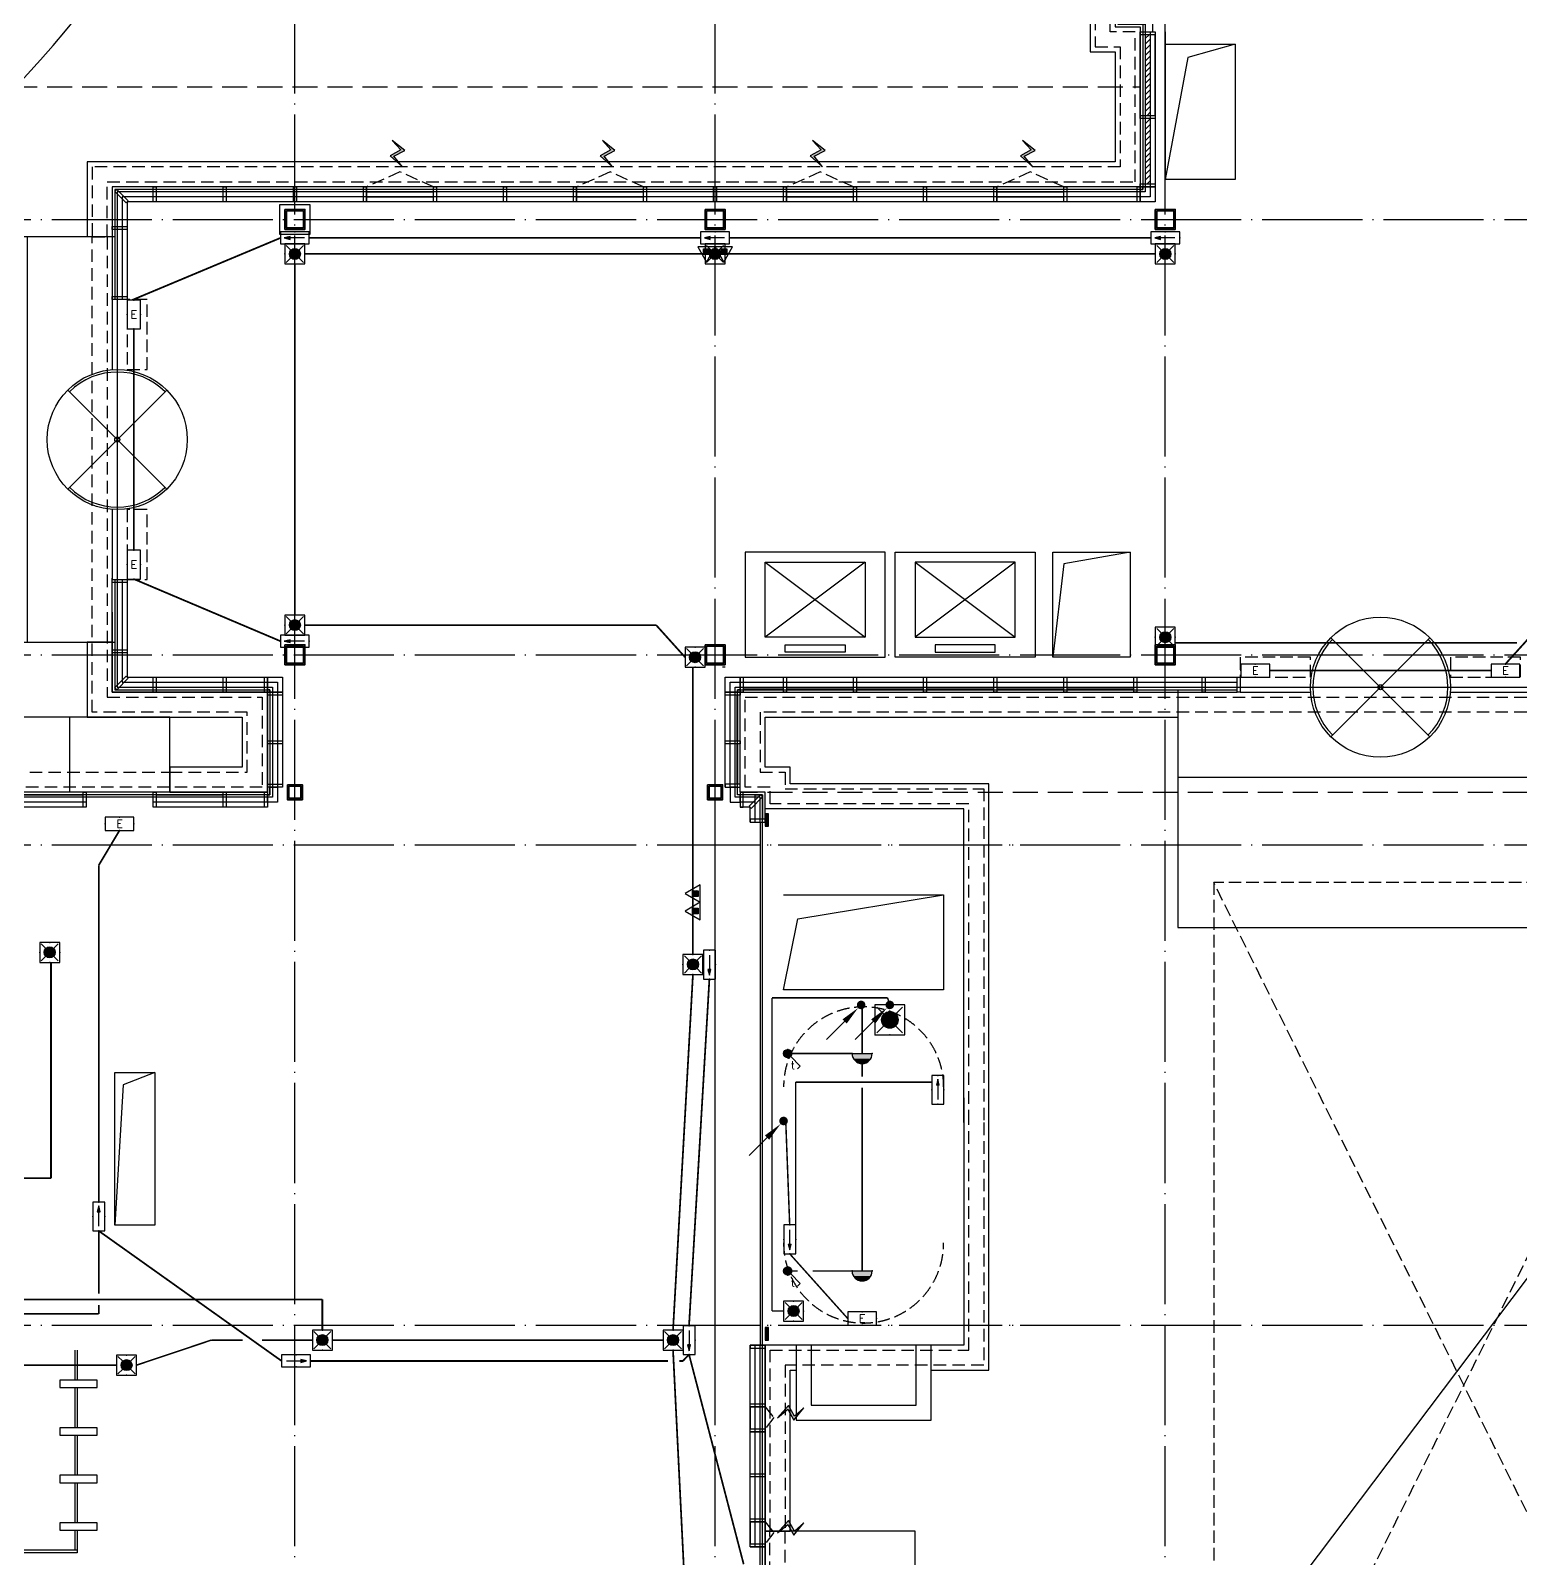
# Model space of a CAD drawing. Extents: x -2209072 to 495824, y -92434 to 572724.
# Drawn here: x 36717 to 66500, y 4936 to 35475 of the extents above; entities that cross this region are included whole.
import ezdxf
from ezdxf.enums import TextEntityAlignment as Align

# ---------------------------------------------------------------- set-up
doc = ezdxf.new("R2010")
doc.units = 0
doc.header["$LTSCALE"] = 1000
doc.header["$MEASUREMENT"] = 0
for name, pattern in [('6#7#幕墙$0$DASH', [0.35, 0.25, -0.1]), ('DASH', [0.35, 0.25, -0.1]), ('X-104 6#7#平面$0$104-1112 结构$0$$AUDIT_BAD_LTYPE1', [0]), ('X-104 6#7#平面$0$CACHE', [0.375, 0.25, -0.125]), ('X-104 6#7#平面$0$DASH', [0.35, 0.25, -0.1]), ('X-104 6#7#平面$0$DOTE', [2.42, 2, -0.2, 0.02, -0.2]), ('X-104 6#7#平面$0$梯段6、7$0$DASH', [0.35, 0.25, -0.1])]:
    doc.linetypes.add(name, pattern=pattern)
doc.layers.get('0').update_dxf_attribs({"linetype": 'CONTINUOUS'})
doc.layers.add('6#7#幕墙$0$04-不打印_辅助线', color=165, linetype='CONTINUOUS', plot=False)
doc.layers.add('X-104 6#7#平面$0$电提结构', color=1, linetype='CONTINUOUS', plot=False)
for name, color, linetype in [('6#7#幕墙$0$04-电动窗', 1, 'CONTINUOUS'), ('6#7#幕墙$0$A-C_玻璃幕墙', 140, 'CONTINUOUS'), ('6#7#幕墙$0$A-C_窗', 140, 'CONTINUOUS'), ('6#7#幕墙$0$A-C_门', 150, 'CONTINUOUS'), ('6#7#幕墙$0$A-O_屋面', 201, 'CONTINUOUS'), ('6#7#幕墙$0$A-金属背板', 30, 'CONTINUOUS'), ('EQUIP-照明', 3, 'CONTINUOUS'), ('LWIRE', 4, 'CONTINUOUS'), ('WIRE-应急', 2, 'DASH'), ('WIRE-照明', 1, 'CONTINUOUS'), ('X-104 6#7#平面$0$01-标注_轴线坐标', 132, 'CONTINUOUS'), ('X-104 6#7#平面$0$A-E_楼梯', 171, 'CONTINUOUS'), ('X-104 6#7#平面$0$A-E_电梯', 171, 'CONTINUOUS'), ('X-104 6#7#平面$0$A-O_屋面', 201, 'CONTINUOUS'), ('X-104 6#7#平面$0$A-O_散水', 134, 'CONTINUOUS'), ('X-104 6#7#平面$0$A-SUR_保温', 222, 'CONTINUOUS'), ('X-104 6#7#平面$0$A-SUR_看线', 231, 'CONTINUOUS'), ('X-104 6#7#平面$0$A-TECH_结构', 21, 'CONTINUOUS'), ('X-104 6#7#平面$0$A_AXIS-轴线', 36, 'X-104 6#7#平面$0$DOTE'), ('X-104 6#7#平面$0$A_STR-砌块墙', 121, 'CONTINUOUS'), ('X-104 6#7#平面$0$EQUIP_消防-01', 7, 'CONTINUOUS'), ('X-104 6#7#平面$0$M-消防 救援场地', 240, 'X-104 6#7#平面$0$DASH'), ('X-104 6#7#平面$0$M-道路 边线', 151, 'CONTINUOUS'), ('X-104 6#7#平面$0$TWT_TEXT', 7, 'CONTINUOUS'), ('X-104 6#7#平面$0$水-消防_消火栓', 41, 'CONTINUOUS')]:
    doc.layers.add(name, color=color, linetype=linetype)
doc.layers.add('X-104 6#7#平面$0$钢柱', color=51, linetype='CONTINUOUS', lineweight=35)
doc.layers.get('X-104 6#7#平面$0$电提结构').off()
doc.styles.add('_TEL_DIM', font='SIMPLEX', dxfattribs={"width": 0.8, "height": 3.5, "bigfont": 'HZTXT'})
doc.styles.get("Standard").update_dxf_attribs({"font": 'gbenor.shx', "bigfont": 'gbcbig.shx'})

# ---------------------------------------------------------------- blocks, each defined once
blk = doc.blocks.new('$equip_U$00000189(HT0843)')
at = {"color": 2}
for p, q in [((-0.72, 0.66), (-0.72, 0)), ((0.72, 0.66), (-0.72, 0.66)), ((-0.72, 0), (0.72, 0)), ((0.72, 0), (0.72, 0.66))]:
    blk.add_line(p, q, dxfattribs=at)
at = {"color": 2, "const_width": 0.0125}
for points in [[(0.72, 0.66), (0.72, 0.66), (-0.72, 0.66)], [(-0.72, 0.66), (-0.72, 0)], [(-0.72, 0), (0.72, 0)], [(0.72, 0), (0.72, 0.66)]]:
    blk.add_lwpolyline(points, dxfattribs=at)
at = {"color": 2}
blk.add_lwpolyline([(-0.72, 0.66), (-0.72, 0)], dxfattribs=at)
for p in [(-0.72, 0.33), (0, 0.66), (0, 0), (0.72, 0.33)]:
    blk.add_point(p)
at = {"color": 7, "style": '_TEL_DIM'}
blk.add_attdef('$TEXT$', text='', height=0.4, dxfattribs=at).set_placement((0, 0.33), align=Align.MIDDLE_CENTER)
at = {"color": 7, "style": '_TEL_DIM', "flags": 1}
blk.add_attdef('A', text='', height=0.000025, dxfattribs=at).set_placement((0, 0), align=Align.MIDDLE_CENTER)
blk = doc.blocks.new('$equip$00002540')
blk.add_hatch(color=256).paths.add_polyline_path([(0.24, 0.372), (0.24, 0.228), (0.528, 0.3)])
for p, q in [((-0.72, 0.6), (-0.72, 0)), ((0.72, 0.6), (-0.72, 0.6)), ((-0.72, 0), (0.72, 0)), ((0.24, 0.372), (0.24, 0.228)), ((0.528, 0.3), (0.24, 0.372)), ((0.24, 0.228), (0.528, 0.3)), ((0.72, 0), (0.72, 0.6))]:
    blk.add_line(p, q)
at = {"color": 7}
blk.add_line((-0.48, 0.3), (0.48, 0.3), dxfattribs=at)
at = {"const_width": 0.02}
blk.add_lwpolyline([(-0.72, 0.6), (-0.72, 0), (0.72, 0), (0.72, 0.6), (-0.72, 0.6), (-0.72, 0)], dxfattribs=at)
for p in [(-0.72, 0.3), (0, 0.6), (0, 0), (0.72, 0.3)]:
    blk.add_point(p)
at = {"color": 7, "style": '_TEL_DIM', "flags": 1}
blk.add_attdef('A', text='', height=0.00002, dxfattribs=at).set_placement((0, 0), align=Align.MIDDLE_CENTER)
blk = doc.blocks.new('$equip$00002604')
blk.add_hatch(color=256).paths.add_polyline_path([(0.275, 0.5, 1), (-0.274, 0.5, 1)])
for p, q in [((-0.429, 0.929), (-0.194, 0.694)), ((0.194, 0.694), (0.429, 0.929)), ((-0.429, 0.071), (-0.194, 0.306)), ((0.194, 0.306), (0.429, 0.071))]:
    blk.add_line(p, q)
at = {"const_width": 0.02}
blk.add_lwpolyline([(-0.5, 1), (-0.5, 0), (0.5, 0), (0.5, 1), (-0.5, 1), (-0.5, 0)], dxfattribs=at)
blk.add_lwpolyline([(-0.5, 1), (-0.5, 0), (0.5, 0), (0.5, 1)], close=True)
blk.add_circle((0, 0.5), 0.275)
for p in [(0, 1), (-0.5, 0.5), (0, 0), (0.5, 0.5)]:
    blk.add_point(p)
at = {"color": 7, "style": '_TEL_DIM', "flags": 1}
blk.add_attdef('A', text='', height=0.000025, dxfattribs=at).set_placement((0, 0), align=Align.MIDDLE_CENTER)
blk = doc.blocks.new('$equip_U$00000292(HT0843)')
for p in [(0, 1), (-0.5, 0.5), (0.5, 0.5)]:
    blk.add_point(p)
blk.add_blockref('$equip$00002604', (0, 0))
at = {"color": 7, "style": '_TEL_DIM', "flags": 1}
for tag in ['A', 'REMARK']:
    blk.add_attdef(tag, text='', height=0.000025, dxfattribs=at).set_placement((0, 0), align=Align.MIDDLE_CENTER)
blk = doc.blocks.new('X-104 6#7#平面$0$A$C1863634F')
at = {"layer": 'X-104 6#7#平面$0$A_AXIS-轴线'}
for points in [[(42000, -4500), (42000, 60900)], [(50400, -4500), (50400, 60900)], [(59400, -4500), (59400, 60900)], [(59400, -4500), (59400, 60900)], [(-4000, 31700), (117300, 31700)], [(-4000, 23000), (117300, 23000)], [(-4000, 19200), (117300, 19200)], [(-4000, 9600), (117300, 9600)]]:
    blk.add_lwpolyline(points, dxfattribs=at)
blk = doc.blocks.new('X-104 6#7#平面$0$efrgh')
at = {"layer": 'X-104 6#7#平面$0$A-TECH_结构'}
blk.add_lwpolyline([(110750, 57400), (58450, 57400), (58450, 35600), (58950, 35600), (58950, 32300), (38400, 32300), (38400, 31350), (36650, 31350), (36650, 23250), (38400, 23250), (38400, 22300), (41500, 22300), (41500, 20200), (-950, 20200), (-950, -1600), (51350, -1600), (51350, 20200), (50850, 20200), (50850, 22300), (59650, 22300), (59650, 20550), (67750, 20550)], dxfattribs=at)
blk = doc.blocks.new('X-104 6#7#平面$0$dfsgfg')
at = {"layer": 'X-104 6#7#平面$0$钢柱'}
for points in [[(-200, 200), (200, 200), (200, -200), (-200, -200), (-200, 200)], [(-170, 170), (170, 170), (170, -170), (-170, -170)]]:
    blk.add_lwpolyline(points, close=True, dxfattribs=at)
blk = doc.blocks.new('X-104 6#7#平面$0$fgdhghjhj')
at = {"layer": 'X-104 6#7#平面$0$A-TECH_结构'}
for points in [[(57150, 25050), (58700, 25050), (58700, 22950), (57150, 22950)], [(38400, 14650), (39200, 14650), (39200, 11600), (38400, 11600)]]:
    blk.add_lwpolyline(points, close=True, dxfattribs=at)
for points in [[(58700, 25050), (57375, 24815), (57150, 22950)], [(39200, 14650), (38570, 14400), (38400, 11600)]]:
    blk.add_lwpolyline(points, dxfattribs=at)
blk = doc.blocks.new('X-104 6#7#平面$0$defsgdhhhh')
at = {"layer": 'X-104 6#7#平面$0$钢柱'}
for points in [[(-150, 150), (150, 150), (150, -150), (-150, -150)], [(-150, 150), (150, 150), (150, -150), (-150, -150)], [(-120, 120), (120, 120), (120, -120), (-120, -120)]]:
    blk.add_lwpolyline(points, close=True, dxfattribs=at)
blk = doc.blocks.new('X-104 6#7#平面$0$fdsgfdhh')
at = {"layer": 'X-104 6#7#平面$0$A-E_电梯'}
for p, q in [((-2400, 1900), (-400, 400)), ((-400, 1900), (-2400, 400))]:
    blk.add_line(p, q, dxfattribs=at)
for points in [[(-2800, 0), (0, 0), (0, 2100), (-2800, 2100)], [(-2000, 250), (-800, 250), (-800, 100), (-2000, 100)]]:
    blk.add_lwpolyline(points, close=True, dxfattribs=at)
blk.add_lwpolyline([(-2400, 1900), (-400, 1900), (-400, 400), (-2400, 400), (-2400, 1900)], dxfattribs=at)
blk = doc.blocks.new('X-104 6#7#平面$0$fdsgdfhdh')
at = {"layer": 'X-104 6#7#平面$0$A-E_电梯'}
blk.add_blockref('X-104 6#7#平面$0$fdsgfdhh', (3400, -50), dxfattribs=at)
at = {"layer": 'X-104 6#7#平面$0$A-E_电梯', "xscale": -1}
blk.add_blockref('X-104 6#7#平面$0$fdsgfdhh', (3600, -50), dxfattribs=at)
blk = doc.blocks.new('X-104 6#7#平面$0$A$C13F4706C')
at = {"layer": 'X-104 6#7#平面$0$M-消防 救援场地'}
for p, q in [((70370, -1650), (60370, 18450)), ((60370, -1650), (70370, 18450))]:
    blk.add_line(p, q, dxfattribs=at)
blk.add_lwpolyline([(60370, 18450), (60370, -1650), (70370, -1650), (70370, 18450)], close=True, dxfattribs=at)
blk = doc.blocks.new('X-104 6#7#平面$0$A$C345B0C38')
at = {"layer": 'X-104 6#7#平面$0$M-道路 边线'}
blk.add_line((75319, 22047), (57372, -1729), dxfattribs=at)
blk.add_arc((18948, 50800), 24000, 270, 328.6719, dxfattribs=at)
at = {"layer": 'X-104 6#7#平面$0$电提结构', "linetype": 'X-104 6#7#平面$0$104-1112 结构$0$$AUDIT_BAD_LTYPE1'}
blk.add_blockref('X-104 6#7#平面$0$A$C13F4706C', (-2, -2), dxfattribs=at)
blk = doc.blocks.new('6#7#幕墙$0$$TCHSYS$WIN2D')
for p, q in [((-0.5, 0.5), (0.5, 0.5)), ((-0.5, 0.5), (-0.5, -0.5)), ((0.5, 0.5), (0.5, -0.5)), ((0.5, 0.167), (-0.5, 0.167)), ((0.5, -0.167), (-0.5, -0.167)), ((-0.5, -0.5), (0.5, -0.5))]:
    blk.add_line(p, q)
blk = doc.blocks.new('6#7#幕墙$0$开启扇')
at = {"layer": '6#7#幕墙$0$04-电动窗'}
h = blk.add_hatch(color=1, dxfattribs=at)
h.dxf.hatch_style = 1
h.paths.add_polyline_path([(822, 978), (651, 790), (867, 672), (619, 453), (788, 663), (571, 780)])
at = {"layer": '6#7#幕墙$0$04-电动窗', "color": 1}
blk.add_lwpolyline([(822, 978), (651, 790), (867, 672), (619, 453), (788, 663), (571, 780), (822, 978)], close=True, dxfattribs=at)
at = {"layer": '6#7#幕墙$0$A-C_窗', "linetype": '6#7#幕墙$0$DASH'}
blk.add_lwpolyline([(0, 50), (670, 350), (1340, 50)], dxfattribs=at)
at = {"layer": '6#7#幕墙$0$A-C_窗', "xscale": -1340, "yscale": 300, "zscale": 1340, "rotation": 180}
blk.add_blockref('6#7#幕墙$0$$TCHSYS$WIN2D', (670, -100), dxfattribs=at)
blk = doc.blocks.new('6#7#幕墙$0$FDSGDH11')
at = {"layer": '6#7#幕墙$0$04-电动窗'}
h = blk.add_hatch(color=1, dxfattribs=at)
h.dxf.hatch_style = 1
h.paths.add_polyline_path([(1074, 420), (885, 250), (768, 466), (548, 218), (758, 387), (875, 170)])
at = {"layer": '6#7#幕墙$0$04-电动窗', "color": 1}
blk.add_lwpolyline([(1074, 420), (885, 250), (768, 466), (548, 218), (758, 387), (875, 170), (1074, 420)], close=True, dxfattribs=at)
at = {"layer": '6#7#幕墙$0$A-C_玻璃幕墙'}
for p, q in [((0, 440), (0, 0)), ((0, 440), (300, 440)), ((100, 0), (100, 440)), ((200, 0), (200, 440)), ((300, 440), (300, 0)), ((0, 0), (300, 0)), ((0, -60), (300, -60))]:
    blk.add_line(p, q, dxfattribs=at)
for points in [[(0, 500), (300, 500), (300, 440), (0, 440)], [(0, 0), (300, 0), (300, -60), (0, -60)]]:
    blk.add_lwpolyline(points, close=True, dxfattribs=at)
at = {"layer": '6#7#幕墙$0$A-C_窗', "linetype": '6#7#幕墙$0$DASH'}
blk.add_lwpolyline([(300, 440), (476, 222), (300, 0)], dxfattribs=at)
blk = doc.blocks.new('6#7#幕墙$0$jiao')
at = {"layer": '6#7#幕墙$0$A-C_窗'}
blk.add_lwpolyline([(51079, -1171), (51308, -1400), (51350, -1358), (51121, -1129)], close=True, dxfattribs=at)
blk = doc.blocks.new('6#7#幕墙$0$BIANXINGFENBAOWEN')
at = {"layer": '6#7#幕墙$0$A-C_窗'}
blk.add_lwpolyline([(50700, 20350), (50700, 20050), (50900, 20050), (50900, 20200), (50850, 20200), (50850, 20350)], close=True, dxfattribs=at)
blk = doc.blocks.new('6#7#幕墙$0$ZHAUNJIAOBAOWEN')
at = {"layer": '6#7#幕墙$0$A-C_玻璃幕墙'}
for points in [[(51040, -1350), (51100, -1350), (51100, -1650), (51040, -1650)], [(51400, -1290), (51400, -1350), (51100, -1350), (51100, -1290)]]:
    blk.add_lwpolyline(points, close=True, dxfattribs=at)
at = {"layer": '6#7#幕墙$0$A-C_窗'}
for points in [[(51100, -1350), (51400, -1350), (51400, -1650), (51100, -1650)], [(51150, -1400), (51150, -1350), (51300, -1350), (51300, -1550), (51100, -1550), (51100, -1400)]]:
    blk.add_lwpolyline(points, close=True, dxfattribs=at)
blk = doc.blocks.new('*U2012')
at = {"layer": '6#7#幕墙$0$A-C_窗'}
blk.add_lwpolyline([(50700, 20350), (50700, 20050), (50950, 20050), (50950, 20200), (50850, 20200), (50850, 20350)], close=True, dxfattribs=at)
blk = doc.blocks.new('*U2013')
at = {"layer": '6#7#幕墙$0$A-C_窗'}
blk.add_lwpolyline([(50700, 20350), (50700, 20050), (50900, 20050), (50900, 20200), (50850, 20200), (50850, 20350)], close=True, dxfattribs=at)
blk = doc.blocks.new('6#7#幕墙$0$tytrsuyt')
at = {"layer": '6#7#幕墙$0$A-C_窗'}
for p, q in [((-2800, -100), (-1400, -100)), ((1400, -100), (2800, -100))]:
    blk.add_line(p, q, dxfattribs=at)
blk.add_circle((0, 0), 50, dxfattribs=at)
at = {"layer": '6#7#幕墙$0$A-C_门'}
for p, q in [((-990, -990), (990, 990)), ((990, -990), (-990, 990))]:
    blk.add_line(p, q, dxfattribs=at)
blk.add_circle((0, 0), 1400, dxfattribs=at)
for start, end in [(135, 224.9752), (315, 44.9752)]:
    blk.add_arc((0, 0), 1350, start, end, dxfattribs=at)
at = {"layer": '6#7#幕墙$0$A-O_屋面', "linetype": '6#7#幕墙$0$DASH'}
for points in [[(-2800, 200), (-1400, 200), (-1400, 600), (-2800, 600)], [(1400, 200), (2800, 200), (2800, 600), (1400, 600)]]:
    blk.add_lwpolyline(points, close=True, dxfattribs=at)
blk = doc.blocks.new('*U1952')
blk.add_lwpolyline([(-1340, 0), (-850, 0), (-850, -150), (-1340, -150)], close=True)
blk = doc.blocks.new('6#7#幕墙')
at = {"layer": '6#7#幕墙$0$A-C_玻璃幕墙'}
h = blk.add_hatch(dxfattribs=at)
h.set_pattern_fill('ANSI31', color=256, scale=50)
h.set_pattern_definition([(45, (0, 0), (-56.1266, 56.1266), [])])
h.paths.add_polyline_path([(59100, 35390), (59000, 35390), (59000, 33780), (59100, 33780)])
h = blk.add_hatch(dxfattribs=at)
h.set_pattern_fill('ANSI31', color=256, scale=50)
h.set_pattern_definition([(45, (3e-09, -1370), (-56.1266, 56.1266), [])])
h.paths.add_polyline_path([(59100, 33720), (59000, 33720), (59000, 32410), (59100, 32410)])
at = {"layer": '6#7#幕墙$0$04-不打印_辅助线'}
for points in [[(110700, 55950), (110700, 57350), (58500, 57350), (58500, 35650), (59000, 35650), (59000, 32250), (38450, 32250), (38450, 31500), (38450, 31500), (38450, 23100), (38450, 23100), (38450, 22350), (41550, 22350), (41550, 20150), (-900, 20150), (-900, -1550), (51300, -1550), (51300, 9200)], [(59100, 22350), (59100, 22350), (68300, 22350), (68300, 22350), (70750, 22350), (70750, 32250), (68350, 32250), (68350, 35650), (110700, 35650), (110700, 42700)], [(51300, 19650), (51300, 20150), (50800, 20150), (50800, 22350), (60840, 22350)]]:
    blk.add_lwpolyline(points, dxfattribs=at)
at = {"layer": '6#7#幕墙$0$A-C_玻璃幕墙', "extrusion": (0, 0, -1)}
for p, q in [((59200, 35390), (58900, 35390)), ((58900, 33780), (58900, 35390)), ((59000, 35390), (59000, 33780)), ((59100, 35390), (59100, 33780)), ((59200, 33780), (59200, 35390)), ((58900, 33780), (59200, 33780))]:
    blk.add_line(p, q, dxfattribs=at)
at = {"layer": '6#7#幕墙$0$A-C_玻璃幕墙'}
for points in [[(110800, 55950), (110800, 57450), (58400, 57450), (58400, 35550), (58900, 35550), (58900, 32350), (38350, 32350), (38350, 30070)], [(65800, 22250), (70850, 22250), (70850, 32350), (68450, 32350), (68450, 35550), (110800, 35550), (110800, 42700)], [(58950, 35450), (58950, 32300), (38400, 32300), (38400, 30100)], [(59100, 35450), (59100, 32150), (38550, 32150), (38550, 30100)], [(59200, 35450), (59200, 32050), (38650, 32050), (38650, 30070)], [(38400, 24500), (38400, 22300), (41500, 22300), (41500, 20350)], [(38550, 24500), (38550, 22450), (41650, 22450), (41650, 20350)], [(38650, 24530), (38650, 22550), (41750, 22550), (41750, 20350)], [(38350, 23850), (38350, 22250), (41450, 22250), (41450, 20250), (-1000, 20250), (-1000, -1650), (51400, -1650), (51400, 9200)], [(50600, 20350), (50600, 22550), (60840, 22550)], [(50700, 20350), (50700, 22450), (60840, 22450)], [(50850, 20350), (50850, 22300), (60840, 22300)], [(51400, 19650), (51400, 20250), (50900, 20250), (50900, 22250), (60840, 22250)], [(37830, 20200), (29370, 20200)], [(41450, 20200), (39170, 20200)], [(51350, 19650), (51350, 20200), (50900, 20200)], [(37830, 20050), (29370, 20050)], [(37830, 19950), (29370, 19950)], [(41450, 20050), (39170, 20050)], [(41450, 19950), (39170, 19950)], [(51200, 19650), (51200, 20050), (50900, 20050)], [(51100, 19650), (51100, 19950), (50900, 19950)], [(51100, 5170), (51100, 9200)], [(51200, 5170), (51200, 9200)], [(51350, 5170), (51350, 9200)]]:
    blk.add_lwpolyline(points, dxfattribs=at)
for points in [[(59200, 35450), (59200, 35390), (58900, 35390), (58900, 35450)], [(59200, 33780), (59200, 33720), (58900, 33720), (58900, 33780)], [(39170, 32350), (39230, 32350), (39230, 32050), (39170, 32050)], [(40570, 32350), (40630, 32350), (40630, 32050), (40570, 32050)], [(41970, 32350), (42030, 32350), (42030, 32050), (41970, 32050)], [(43370, 32350), (43430, 32350), (43430, 32050), (43370, 32050)], [(44770, 32350), (44830, 32350), (44830, 32050), (44770, 32050)], [(46170, 32350), (46230, 32350), (46230, 32050), (46170, 32050)], [(47570, 32350), (47630, 32350), (47630, 32050), (47570, 32050)], [(48970, 32350), (49030, 32350), (49030, 32050), (48970, 32050)], [(50370, 32350), (50430, 32350), (50430, 32050), (50370, 32050)], [(51770, 32350), (51830, 32350), (51830, 32050), (51770, 32050)], [(53170, 32350), (53230, 32350), (53230, 32050), (53170, 32050)], [(54570, 32350), (54630, 32350), (54630, 32050), (54570, 32050)], [(55970, 32350), (56030, 32350), (56030, 32050), (55970, 32050)], [(57370, 32350), (57430, 32350), (57430, 32050), (57370, 32050)], [(38650, 31560), (38650, 31500), (38350, 31500), (38350, 31560)], [(38650, 30160), (38650, 30100), (38350, 30100), (38350, 30160)], [(38650, 24500), (38650, 24440), (38350, 24440), (38350, 24500)], [(38650, 23100), (38650, 23040), (38350, 23040), (38350, 23100)], [(39170, 22550), (39230, 22550), (39230, 22250), (39170, 22250)], [(40570, 22550), (40630, 22550), (40630, 22250), (40570, 22250)], [(51770, 22550), (51830, 22550), (51830, 22250), (51770, 22250)], [(53170, 22550), (53230, 22550), (53230, 22250), (53170, 22250)], [(54570, 22550), (54630, 22550), (54630, 22250), (54570, 22250)], [(55970, 22550), (56030, 22550), (56030, 22250), (55970, 22250)], [(57370, 22550), (57430, 22550), (57430, 22250), (57370, 22250)], [(58770, 22550), (58830, 22550), (58830, 22250), (58770, 22250)], [(60140, 22550), (60200, 22550), (60200, 22250), (60140, 22250)], [(60840, 22550), (60900, 22550), (60900, 22250), (60840, 22250)], [(41750, 21280), (41750, 21220), (41450, 21220), (41450, 21280)], [(50900, 21280), (50900, 21220), (50600, 21220), (50600, 21280)], [(37770, 20250), (37830, 20250), (37830, 19950), (37770, 19950)], [(39170, 20250), (39230, 20250), (39230, 19950), (39170, 19950)], [(40570, 20250), (40630, 20250), (40630, 19950), (40570, 19950)], [(41390, 20250), (41450, 20250), (41450, 19950), (41390, 19950)], [(41750, 20410), (41750, 20350), (41450, 20350), (41450, 20410)], [(50600, 20410), (50600, 20350), (50900, 20350), (50900, 20410)], [(50960, 20250), (50900, 20250), (50900, 19950), (50960, 19950)], [(51100, 19710), (51100, 19650), (51400, 19650), (51400, 19710)], [(51100, 9200), (51100, 9140), (51400, 9140), (51400, 9200)], [(51400, 8030), (51400, 7970), (51100, 7970), (51100, 8030)], [(51400, 6630), (51400, 6570), (51100, 6570), (51100, 6630)], [(51400, 5230), (51400, 5170), (51100, 5170), (51100, 5230)]]:
    blk.add_lwpolyline(points, close=True, dxfattribs=at)
at = {"layer": '6#7#幕墙$0$A-C_窗'}
for p, q in [((38350, 22250), (38350, 24530)), ((51100, 19650), (51400, 19650)), ((51100, 9200), (51400, 9200))]:
    blk.add_line(p, q, dxfattribs=at)
at = {"layer": '6#7#幕墙$0$A-金属背板'}
for points in [[(50960, 22310), (50960, 22300), (51770, 22300), (51770, 22310)], [(51830, 22310), (51830, 22300), (53170, 22300), (53170, 22310)], [(53230, 22310), (53230, 22300), (54570, 22300), (54570, 22310)], [(54630, 22310), (54630, 22300), (55970, 22300), (55970, 22310)], [(56030, 22310), (56030, 22300), (57370, 22300), (57370, 22310)], [(57430, 22310), (57430, 22300), (58770, 22300), (58770, 22310)], [(50840, 22190), (50850, 22190), (50850, 21280), (50840, 21280)], [(50840, 21220), (50850, 21220), (50850, 20410), (50840, 20410)], [(37770, 20200), (37770, 20190), (36430, 20190), (36430, 20200)], [(40570, 20200), (40570, 20190), (39230, 20190), (39230, 20200)]]:
    blk.add_lwpolyline(points, close=True, dxfattribs=at)
at = {"layer": '6#7#幕墙$0$A-C_玻璃幕墙', "xscale": -1, "rotation": 359.9999999999999}
for p in [(44770, 32300), (48970, 32300), (53170, 32300), (57370, 32300)]:
    blk.add_blockref('6#7#幕墙$0$开启扇', p, dxfattribs=at)
at = {"layer": '6#7#幕墙$0$A-C_玻璃幕墙'}
for name, p, rotation in [('*U1952', (51200, 21050), 90), ('6#7#幕墙$0$FDSGDH11', (51100, 7530), 359.9999999999999), ('6#7#幕墙$0$FDSGDH11', (51100, 5230), 359.9999999999999)]:
    blk.add_blockref(name, p, dxfattribs=dict(at, rotation=rotation))
at = {"layer": '6#7#幕墙$0$A-C_窗'}
for name, p, rotation in [('*U2012', (109850, 55800), 180), ('6#7#幕墙$0$jiao', (89750, 30900), 180), ('6#7#幕墙$0$tytrsuyt', (38450, 27300), 270), ('6#7#幕墙$0$ZHAUNJIAOBAOWEN', (40100, -28850), 90), ('6#7#幕墙$0$ZHAUNJIAOBAOWEN', (102000, 20900), 180)]:
    blk.add_blockref(name, p, dxfattribs=dict(at, rotation=rotation))
for name, p in [('6#7#幕墙$0$ZHAUNJIAOBAOWEN', (7800, 33700)), ('6#7#幕墙$0$tytrsuyt', (63700, 22350)), ('6#7#幕墙$0$BIANXINGFENBAOWEN', (0, 0))]:
    blk.add_blockref(name, p, dxfattribs=at)
at = {"layer": '6#7#幕墙$0$A-C_窗', "xscale": -1, "rotation": 180}
for p in [(-12679, 21171), (0, 18800)]:
    blk.add_blockref('6#7#幕墙$0$jiao', p, dxfattribs=at)
at = {"layer": '6#7#幕墙$0$A-C_窗', "xscale": -1}
blk.add_blockref('*U2013', (92350, 0), dxfattribs=at)
blk = doc.blocks.new('X-104 6#7#平面$0$$TWTSYS$00000546')
h = blk.add_hatch()
h.set_pattern_fill('ANSI31', color=256, scale=200, style=0)
h.set_pattern_definition([(45, (-38543.802, -6670.83), (-17.67767, 17.67767), [])])
h.paths.add_polyline_path([(-65, 174), (65, 174), (65, 44), (-65, 44)])
for points in [[(0, 344), (-198, 0), (198, 0)], [(-65, 174), (65, 174), (65, 44), (-65, 44)]]:
    blk.add_lwpolyline(points, close=True)
blk = doc.blocks.new('X-104 6#7#平面$0$灭火器2')
at = {"layer": 'X-104 6#7#平面$0$EQUIP_消防-01', "xscale": 0.88, "yscale": 0.88, "zscale": 0.88, "rotation": 90}
for p in [(-4049632, -27064), (-4049632, -27413)]:
    blk.add_blockref('X-104 6#7#平面$0$$TWTSYS$00000546', p, dxfattribs=at)
blk = doc.blocks.new('X-104 6#7#平面$0$灭火器1')
at = {"layer": 'X-104 6#7#平面$0$EQUIP_消防-01', "xscale": 0.88, "yscale": 0.88, "zscale": 0.88, "rotation": 270}
for p in [(283402, 14626), (283402, 14277)]:
    blk.add_blockref('X-104 6#7#平面$0$$TWTSYS$00000546', p, dxfattribs=at)
blk = doc.blocks.new('X-104 6#7#平面$0$A$C61334207')
at = {"layer": 'X-104 6#7#平面$0$EQUIP_消防-01'}
blk.add_blockref('X-104 6#7#平面$0$灭火器2', (4099734, 45290), dxfattribs=at)
at = {"layer": 'X-104 6#7#平面$0$TWT_TEXT', "linetype": 'ByBlock', "rotation": 270}
blk.add_blockref('X-104 6#7#平面$0$灭火器1', (35951, 314552), dxfattribs=at)
blk = doc.blocks.new('X-104 6#7#平面$0$dfsgfh')
h = blk.add_hatch(color=256)
h.dxf.hatch_style = 1
h.paths.add_polyline_path([(70, 250), (0, 250), (0, 0), (70, 0)])
blk.add_lwpolyline([(70, 250), (0, 250), (0, 0), (70, 0)], close=True)
blk = doc.blocks.new('X-104 6#7#平面$0$ty')
at = {"color": 8, "linetype": 'X-104 6#7#平面$0$梯段6、7$0$DASH'}
for centre, start, end in [((0, -1840), 0, 180), ((0, -4958), 180, 0)]:
    blk.add_arc(centre, 1600, start, end, dxfattribs=at)
at = {"layer": 'X-104 6#7#平面$0$A-E_楼梯'}
for points in [[(-1350, -7000), (-1350, -8500), (1350, -8500), (1350, -7000)], [(-1050, -7000), (-1050, -8200), (1050, -8200), (1050, -7000)]]:
    blk.add_lwpolyline(points, dxfattribs=at)
at = {"layer": 'X-104 6#7#平面$0$A-TECH_结构'}
for points in [[(-1600, 100), (-1316, 1524), (1600, 2000), (1600, 100), (-1600, 100)], [(-1600, 2000), (1600, 2000)]]:
    blk.add_lwpolyline(points, dxfattribs=at)
at = {"layer": 'X-104 6#7#平面$0$A_AXIS-轴线'}
for points in [[(-2970, -7901), (-2970, 5000)], [(-4070, 3000), (3251, 3000)], [(-4070, -6600), (3251, -6600)]]:
    blk.add_lwpolyline(points, dxfattribs=at)
at = {"rotation": 179.9999999999999}
for p in [(-1900, 3620), (-1900, -6650)]:
    blk.add_blockref('X-104 6#7#平面$0$dfsgfh', p, dxfattribs=at)
blk = doc.blocks.new('X-104 6#7#平面')
at = {"color": 2}
for p, q in [((37650, 5100), (35100, 5100)), ((37650, 5050), (35100, 5050))]:
    blk.add_line(p, q, dxfattribs=at)
at = {"linetype": 'X-104 6#7#平面$0$104-1112 结构$0$$AUDIT_BAD_LTYPE1'}
for points in [[(41700, 32000), (42300, 32000), (42300, 31400), (41700, 31400)], [(41800, 31900), (42200, 31900), (42200, 31500), (41800, 31500)]]:
    blk.add_lwpolyline(points, close=True, dxfattribs=at)
at = {"color": 2}
for points in [[(37600, 9100), (37600, 8500)], [(37650, 9100), (37650, 8500)], [(37600, 8350), (37600, 7550)], [(37650, 8350), (37650, 7550)], [(37600, 7400), (37600, 6600)], [(37650, 7400), (37650, 6600)], [(37600, 6450), (37600, 5650)], [(37650, 6450), (37650, 5650)], [(37600, 5500), (37600, 5100)], [(37650, 5500), (37650, 5050)]]:
    blk.add_lwpolyline(points, dxfattribs=at)
for points in [[(37300, 8500), (37300, 8350), (38050, 8350), (38050, 8500)], [(37300, 7550), (37300, 7400), (38050, 7400), (38050, 7550)], [(37300, 6600), (37300, 6450), (38050, 6450), (38050, 6600)], [(37300, 5650), (37300, 5500), (38050, 5500), (38050, 5650)]]:
    blk.add_lwpolyline(points, close=True, dxfattribs=at)
at = {"layer": 'X-104 6#7#平面$0$A-E_楼梯'}
for p, q in [((37500, 20250), (37500, 21753)), ((59650, 20550), (67750, 20550))]:
    blk.add_line(p, q, dxfattribs=at)
for points in [[(38350, 31350), (33650, 31350), (33650, 23250), (38350, 23250)], [(59650, 22250), (59650, 17550), (67750, 17550), (67750, 22250)], [(39500, 20250), (39500, 21750), (34500, 21750), (34500, 20250)], [(51400, 3483), (54400, 3483), (54400, 5483), (51400, 5483)]]:
    blk.add_lwpolyline(points, dxfattribs=at)
at = {"layer": 'X-104 6#7#平面$0$A-O_屋面'}
for p, q in [((59200, 35450), (59200, 32500)), ((59400, 35450), (59400, 32500))]:
    blk.add_line(p, q, dxfattribs=at)
at = {"layer": 'X-104 6#7#平面$0$A-O_散水'}
for points in [[(114870, 54050), (114870, 55950), (110800, 55950), (110800, 57450), (58400, 57450), (58400, 35550), (58900, 35550), (58900, 32350), (38350, 32350), (38350, 31350), (37850, 31350)], [(58450, 43483), (57900, 43483), (57900, 35050), (58400, 35050), (58400, 32850), (37850, 32850), (37850, 31350)], [(38350, 23250), (37850, 23250), (37850, 21750), (40950, 21750), (40950, 20750), (39500, 20750), (39500, 20250), (41450, 20250), (41450, 22250), (38350, 22250), (38350, 23250)], [(55370, 13650), (55370, 19920), (51400, 19920), (51400, 20250), (50900, 20250), (50900, 22250), (59650, 22250), (59650, 21750)], [(55370, 8700), (55870, 8700), (55870, 20420), (51900, 20420), (51900, 20750), (51400, 20750), (51400, 21750), (59650, 21750)], [(55370, 14145), (55370, 9200), (51400, 9200), (51400, -1650), (-1000, -1650), (-1000, 20250), (34500, 20250), (34500, 20750), (29700, 20750), (29700, 20250)], [(54720, 8700), (55870, 8700), (55870, 13650), (55870, 13650)], [(51400, 5483), (51900, 5483), (51900, 8700), (52020, 8700)]]:
    blk.add_lwpolyline(points, dxfattribs=at)
at = {"layer": 'X-104 6#7#平面$0$A-O_散水', "linetype": 'X-104 6#7#平面$0$CACHE'}
for points in [[(58300, 45483), (58000, 45483), (58000, 35150), (58500, 35150), (58500, 32750), (37950, 32750), (37950, 31350), (38250, 31350), (38250, 32450), (58800, 32450), (58800, 35450), (58300, 35450)], [(39500, 20350), (39500, 20650), (41050, 20650), (41050, 21850), (37950, 21850), (37950, 31350), (38250, 31350), (38250, 22150), (41350, 22150), (41350, 20350)], [(39500, 20350), (27700, 20350), (27700, 20650), (39500, 20650)], [(51498, 5483), (51798, 5483), (51800, -2050), (38100, -2050), (38100, -1750), (51500, -1750)]]:
    blk.add_lwpolyline(points, close=True, dxfattribs=at)
for points in [[(55470, 13650), (55470, 20020), (51500, 20020), (51500, 20350), (51000, 20350), (51000, 22150), (67750, 22150), (67750, 21850), (51300, 21850), (51300, 20650), (51800, 20650), (51800, 20320), (55770, 20320), (55770, 13650)], [(55770, 13650), (55770, 8800), (51800, 8800), (51800, 5483), (51500, 5483), (51500, 9100), (55470, 9100), (55470, 13650)]]:
    blk.add_lwpolyline(points, dxfattribs=at)
at = {"layer": 'X-104 6#7#平面$0$A-SUR_保温'}
blk.add_line((51300, 19650), (51300, 9200), dxfattribs=at)
at = {"layer": 'X-104 6#7#平面$0$A-SUR_看线', "linetype": 'X-104 6#7#平面$0$DASH', "ltscale": 2}
for points in [[(36350, 20250), (36350, 34350), (58900, 34350)], [(70850, 21750), (70850, 20244), (50900, 20244)]]:
    blk.add_lwpolyline(points, dxfattribs=at)
at = {"layer": 'X-104 6#7#平面$0$A-TECH_结构'}
blk.add_lwpolyline([(59400, 35200), (60800, 35200), (60800, 32500), (59400, 32500)], close=True, dxfattribs=at)
blk.add_lwpolyline([(60800, 35200), (59854, 34934), (59400, 32500)], dxfattribs=at)
at = {"layer": 'X-104 6#7#平面$0$A_STR-砌块墙'}
blk.add_line((50600, 22750), (50550, 22750), dxfattribs=at)
at = {"linetype": 'X-104 6#7#平面$0$104-1112 结构$0$$AUDIT_BAD_LTYPE1'}
for name, p in [('X-104 6#7#平面$0$A$C61334207', (0, 0)), ('X-104 6#7#平面$0$ty', (53370, 16200))]:
    blk.add_blockref(name, p, dxfattribs=at)
for name, p in [('6#7#幕墙', (0, 0)), ('X-104 6#7#平面$0$fgdhghjhj', (0, 0)), ('X-104 6#7#平面$0$fdsgdfhdh', (50400, 23000))]:
    blk.add_blockref(name, p)
at = {"color": 1}
blk.add_blockref('X-104 6#7#平面$0$A$C345B0C38', (0, 0), dxfattribs=at)
at = {"layer": 'X-104 6#7#平面$0$01-标注_轴线坐标'}
blk.add_blockref('X-104 6#7#平面$0$A$C1863634F', (0, 0), dxfattribs=at)
at = {"layer": 'X-104 6#7#平面$0$水-消防_消火栓', "linetype": 'ByBlock'}
blk.add_blockref('X-104 6#7#平面$0$efrgh', (0, 0), dxfattribs=at)
at = {"layer": 'X-104 6#7#平面$0$钢柱'}
for name, p in [('X-104 6#7#平面$0$dfsgfg', (42000, 31700)), ('X-104 6#7#平面$0$dfsgfg', (50400, 31700)), ('X-104 6#7#平面$0$dfsgfg', (59400, 31700)), ('X-104 6#7#平面$0$dfsgfg', (42000, 23000)), ('X-104 6#7#平面$0$dfsgfg', (50400, 22998)), ('X-104 6#7#平面$0$dfsgfg', (59400, 23000)), ('X-104 6#7#平面$0$defsgdhhhh', (42000, 20250)), ('X-104 6#7#平面$0$defsgdhhhh', (50400, 20250))]:
    blk.add_blockref(name, p, dxfattribs=at)
blk = doc.blocks.new('$equip_U$00000292(HT0787)')
for p in [(0, 1), (-0.5, 0.5), (0.5, 0.5)]:
    blk.add_point(p)
blk.add_blockref('$equip$00002604', (0, 0))
at = {"color": 7, "style": '_TEL_DIM', "flags": 1}
for tag in ['A', 'REMARK']:
    blk.add_attdef(tag, text='', height=0.000025, dxfattribs=at).set_placement((0, 0), align=Align.MIDDLE_CENTER)
blk = doc.blocks.new('$TelecSys$00000081')
for p, q in [((0.104, 0.104), (0.104, 0.104)), ((-0.104, -0.104), (-0.104, -0.104)), ((-1.15, -1.15), (-0.55, -0.55))]:
    blk.add_line(p, q)
at = {"const_width": 0.142}
blk.add_lwpolyline([(0.071, 0, 1), (-0.071, 0, 1)], format="xyb", close=True, dxfattribs=at)
blk.add_solid([(-0.62, -0.48), (-0.48, -0.62), (-0.1, -0.1)])
at = {"width": 0.8, "flags": 9}
blk.add_attdef('A', (0, 0), '', height=0.00002, rotation=180, dxfattribs=at)
blk = doc.blocks.new('$equip$00001168')
blk.add_line((-0.5, 0), (0.5, 0))
blk.add_arc((0, 0), 0.5, 180, 0)
for p in [(-0.5, 0), (0, 0), (0.5, 0), (0, -0.5)]:
    blk.add_point(p)
for points in [[(0.433, -0.25), (-0.433, -0.25), (0.5, 0), (-0.5, 0)], [(0.25, -0.433), (-0.25, -0.433), (0.433, -0.25), (-0.433, -0.25)], [(0, -0.5), (0, -0.5), (0.25, -0.433), (-0.25, -0.433)]]:
    blk.add_solid(points)
at = {"flags": 9}
blk.add_attdef('A', (0, 0), '', height=0.00002, dxfattribs=at)
blk = doc.blocks.new('$equip$00001822')
for p, q in [((0.147, 0.356), (0.625, 0.833)), ((0.625, 0.833), (0.766, 0.692))]:
    blk.add_line(p, q)
blk.add_circle((0, 0.208), 0.208)
for p in [(-0.208, 0.208), (-0.015, 0.001), (0, 0.417), (0.208, 0.208)]:
    blk.add_point(p)
for points in [[(-0.18, 0.313), (0.18, 0.313), (-0.208, 0.208), (0.208, 0.208)], [(-0.18, 0.104), (0.18, 0.104), (-0.208, 0.208), (0.208, 0.208)], [(-0.104, 0.389), (0.104, 0.389), (-0.18, 0.313), (0.18, 0.313)], [(-0.104, 0.028), (0.104, 0.028), (-0.18, 0.104), (0.18, 0.104)], [(0, 0.417), (0, 0.417), (-0.104, 0.389), (0.104, 0.389)], [(0, 0), (0, 0), (-0.104, 0.028), (0.104, 0.028)]]:
    blk.add_solid(points)
at = {"color": 7, "style": '_TEL_DIM'}
blk.add_attdef('$TEXT$', text='', height=0.4, dxfattribs=at).set_placement((0.581, 0.465), align=Align.MIDDLE_CENTER)
at = {"color": 7, "style": '_TEL_DIM', "flags": 1}
blk.add_attdef('A', text='', height=0.00002, dxfattribs=at).set_placement((0, 0), align=Align.MIDDLE_CENTER)
blk = doc.blocks.new('$equip$00002534')
for p, q in [((-0.72, 0.66), (-0.72, 0)), ((0.72, 0.66), (-0.72, 0.66)), ((-0.72, 0), (0.72, 0)), ((0.72, 0), (0.72, 0.66))]:
    blk.add_line(p, q)
at = {"const_width": 0.03}
blk.add_lwpolyline([(-0.72, 0.66), (-0.72, 0), (0.72, 0), (0.72, 0.66), (-0.72, 0.66), (-0.72, 0)], dxfattribs=at)
for p in [(-0.72, 0.33), (0, 0.66), (0, 0), (0.72, 0.33)]:
    blk.add_point(p)
at = {"color": 7, "style": '_TEL_DIM'}
blk.add_attdef('$TEXT$', text='', height=0.4, dxfattribs=at).set_placement((0, 0.33), align=Align.MIDDLE_CENTER)
at = {"color": 7, "style": '_TEL_DIM', "flags": 1}
blk.add_attdef('A', text='', height=0.00002, dxfattribs=at).set_placement((0, 0), align=Align.MIDDLE_CENTER)
blk = doc.blocks.new('$equip$00002541')
blk.add_hatch(color=256).paths.add_polyline_path([(-0.24, 0.372), (-0.528, 0.3), (-0.24, 0.228)])
for p, q in [((-0.72, 0.6), (-0.72, 0)), ((0.72, 0.6), (-0.72, 0.6)), ((-0.72, 0), (0.72, 0)), ((-0.24, 0.372), (-0.528, 0.3)), ((-0.528, 0.3), (-0.24, 0.228)), ((-0.24, 0.372), (-0.24, 0.228)), ((0.72, 0), (0.72, 0.6))]:
    blk.add_line(p, q)
at = {"color": 7}
blk.add_line((-0.48, 0.3), (0.48, 0.3), dxfattribs=at)
at = {"const_width": 0.03}
blk.add_lwpolyline([(-0.72, 0.6), (-0.72, 0), (0.72, 0), (0.72, 0.6), (-0.72, 0.6), (-0.72, 0)], dxfattribs=at)
for p in [(-0.72, 0.3), (0, 0.6), (0, 0), (0.72, 0.3)]:
    blk.add_point(p)
at = {"color": 7, "style": '_TEL_DIM', "flags": 1}
blk.add_attdef('A', text='', height=0.00002, dxfattribs=at).set_placement((0, 0), align=Align.MIDDLE_CENTER)

msp = doc.modelspace()

# ---------------------------------------------------------------- linework, layer by layer
at = {"layer": 'WIRE-应急', "linetype": 'DASH'}
for points, const_width in [([(38745, 30088), (41712, 31330)], 35), ([(42288, 31330), (50112, 31330)], 35), ([(50688, 31330), (59112, 31330)], 35), ([(42200, 31010), (50200, 31010)], 35), ([(50600, 31010), (59200, 31010)], 35), ([(42000, 23791), (42000, 30810)], 35), ([(38782, 25088), (38782, 29512)], 35), ([(38782, 24512), (41712, 23271)], 35), ([(66200, 22814), (67473, 24221)], 35), ([(42200, 23591), (49223, 23591)], 35), ([(49223, 23591), (49800, 22950)], 35), ([(66431, 23237), (59600, 23237)], 35), ([(49958, 17009), (49958, 22750)], 35), ([(61488, 22682), (65912, 22682)], 35), ([(38080, 18792), (38496, 19489)], 35), ([(38080, 12059), (38080, 18792)], 35), ([(37126, 12535), (37126, 16850)], 35), ([(49560, 9500), (49958, 16609)], 35), ([(50287, 16517), (49880, 9588)], 35), ([(51538, 9882), (51538, 16140)], 30), ([(51538, 16140), (53850, 16140)], 30), ([(53893, 16000), (53850, 16140)], 30), ([(52012, 11602), (52012, 14457)], 30), ([(52012, 14457), (54733, 14457)], 30), ([(51813, 13680), (51892, 11602)], 30), ([(35259, 12535), (37126, 12535)], 35), ([(38080, 11483), (41736, 8883)], 35), ([(38080, 11483), (38080, 10226)], 35), ([(51892, 11026), (53052, 9732)], 30), ([(33713, 10114), (42550, 10114)], 35), ([(42550, 9500), (42550, 10114)], 35), ([(33888, 9824), (38080, 9824)], 35), ([(38080, 10001), (38080, 9824)], 35), ([(51770, 9882), (51538, 9882)], 30), ([(40328, 9300), (38836, 8800)], 30), ([(40955, 9300), (40328, 9300)], 30), ([(42350, 9300), (41343, 9300)], 30), ([(42750, 9300), (49360, 9300)], 35), ([(42312, 8883), (49458, 8883)], 35), ([(49960, 1015), (49560, 9100)], 35), ([(49683, 8883), (49756, 8883)], 35), ([(49756, 8883), (49880, 9012)], 35), ([(50972, 4820), (49880, 9012)], 35), ([(32680, 8801), (38436, 8800)], 30)]:
    msp.add_lwpolyline(points, dxfattribs=dict(at, const_width=const_width))
at = {"layer": 'WIRE-照明', "linetype": 'Continuous', "const_width": 30}
for points in [[(53340, 15028), (53340, 16000)], [(51937, 15028), (53140, 15028)], [(53340, 14569), (53340, 14828)], [(53340, 10682), (53340, 14344)], [(51937, 10682), (52049, 10682)], [(52351, 10682), (53140, 10682)]]:
    msp.add_lwpolyline(points, dxfattribs=at)

# ---------------------------------------------------------------- block references
msp.add_blockref('X-104 6#7#平面', (0, 0))
at = {"layer": 'EQUIP-照明'}
for name, p, xscale, yscale, zscale, rotation in [('$equip$00002540', (42000, 31450), 400, 400, 400, 180), ('$equip$00002604', (42000, 31210), 400, 400, 400, 180), ('$equip$00002540', (50400, 31450), 400, 400, 400, 180), ('$equip$00002604', (50400, 31210), 400, 400, 400, 180), ('$equip$00002540', (59400, 31450), 400, 400, 400, 180), ('$equip$00002604', (59400, 31210), 400, 400, 400, 180), ('$equip$00002540', (42000, 23391), 400, 400, 400, 180), ('$equip$00002604', (50200, 22950), 400, 400, 400, 90), ('$equip_U$00000292(HT0843)', (36900, 17050), 400, 400, 400, 270), ('$equip$00002604', (50158, 16809), 400, 400, 400, 90), ('$equip$00002540', (50167, 16805), 400, 400, 400, 270), ('$equip_U$00000292(HT0787)', (53893, 16000), 599.9999999999998, 599.9999999999998, 599.9999999999998, 179.9999995267341), ('$equip$00002541', (54733, 14303), 400, 400, 400, 270), ('$equip$00002540', (38200, 11771), 400, 400, 400, 90), ('$equip$00002541', (52012, 11314), 400, 400, 400, 90), ('$equip$00002604', (52170, 9882), 400, 400, 400, 90), ('$equip$00002604', (42350, 9300), 400, 400, 400, 270), ('$equip$00002604', (49760, 9300), 400, 400, 400, 90), ('$equip$00002540', (49760, 9300), 400, 400, 400, 270), ('$equip$00002604', (38436, 8800), 400, 400, 400, 270)]:
    msp.add_blockref(name, p, dxfattribs=dict(at, xscale=xscale, yscale=yscale, zscale=zscale, rotation=rotation))
ref = msp.add_blockref('$equip_U$00000189(HT0843)', (38650, 29800), dxfattribs=dict(at, xscale=400, yscale=400, zscale=400, rotation=270))
ref.add_attrib('$TEXT$', 'E', dxfattribs={"layer": '0', "color": 7, "height": 160, "style": '_TEL_DIM'}).set_placement((38782, 29800), align=Align.MIDDLE_CENTER)
ref = msp.add_blockref('$equip_U$00000189(HT0843)', (38650, 24800), dxfattribs=dict(at, xscale=400, yscale=400, zscale=400, rotation=270))
ref.add_attrib('$TEXT$', 'E', dxfattribs={"layer": '0', "color": 7, "height": 160, "style": '_TEL_DIM'}).set_placement((38782, 24800), align=Align.MIDDLE_CENTER)
at = {"layer": 'EQUIP-照明', "xscale": 400, "yscale": 400, "zscale": 400}
for name, p in [('$equip$00002604', (42000, 23391)), ('$equip$00002604', (59400, 23150)), ('$equip$00001168', (53340, 15028)), ('$equip$00001168', (53340, 10682)), ('$equip$00002540', (42024, 8763))]:
    msp.add_blockref(name, p, dxfattribs=at)
for name, p in [('$equip_U$00000189(HT0843)', (61200, 22550)), ('$equip_U$00000189(HT0843)', (66200, 22550)), ('$equip_U$00000189(HT0843)', (38496, 19489)), ('$equip$00002534', (53340, 9600))]:
    msp.add_blockref(name, p, dxfattribs=at).add_auto_attribs({'$TEXT$': 'E'})
at = {"layer": 'EQUIP-照明'}
ref = msp.add_blockref('$equip$00001822', (51770, 15028), dxfattribs=dict(at, xscale=400, yscale=400, zscale=400, rotation=270))
ref.add_attrib('$TEXT$', 't', dxfattribs={"layer": '0', "color": 7, "height": 160, "style": '_TEL_DIM'}).set_placement((51956, 14796), align=Align.MIDDLE_CENTER)
ref = msp.add_blockref('$equip$00001822', (51770, 10682), dxfattribs=dict(at, xscale=400, yscale=400, zscale=400, rotation=270))
ref.add_attrib('$TEXT$', 't', dxfattribs={"layer": '0', "color": 7, "height": 160, "style": '_TEL_DIM'}).set_placement((51956, 10450), align=Align.MIDDLE_CENTER)
at = {"layer": 'LWIRE', "xscale": 599.9999999999999, "yscale": 599.9999999999999, "zscale": 599.9999999999999}
for p in [(53320, 16000), (53893, 16000), (51770, 13680)]:
    msp.add_blockref('$TelecSys$00000081', p, dxfattribs=at)

doc.saveas('drawing.dxf')
